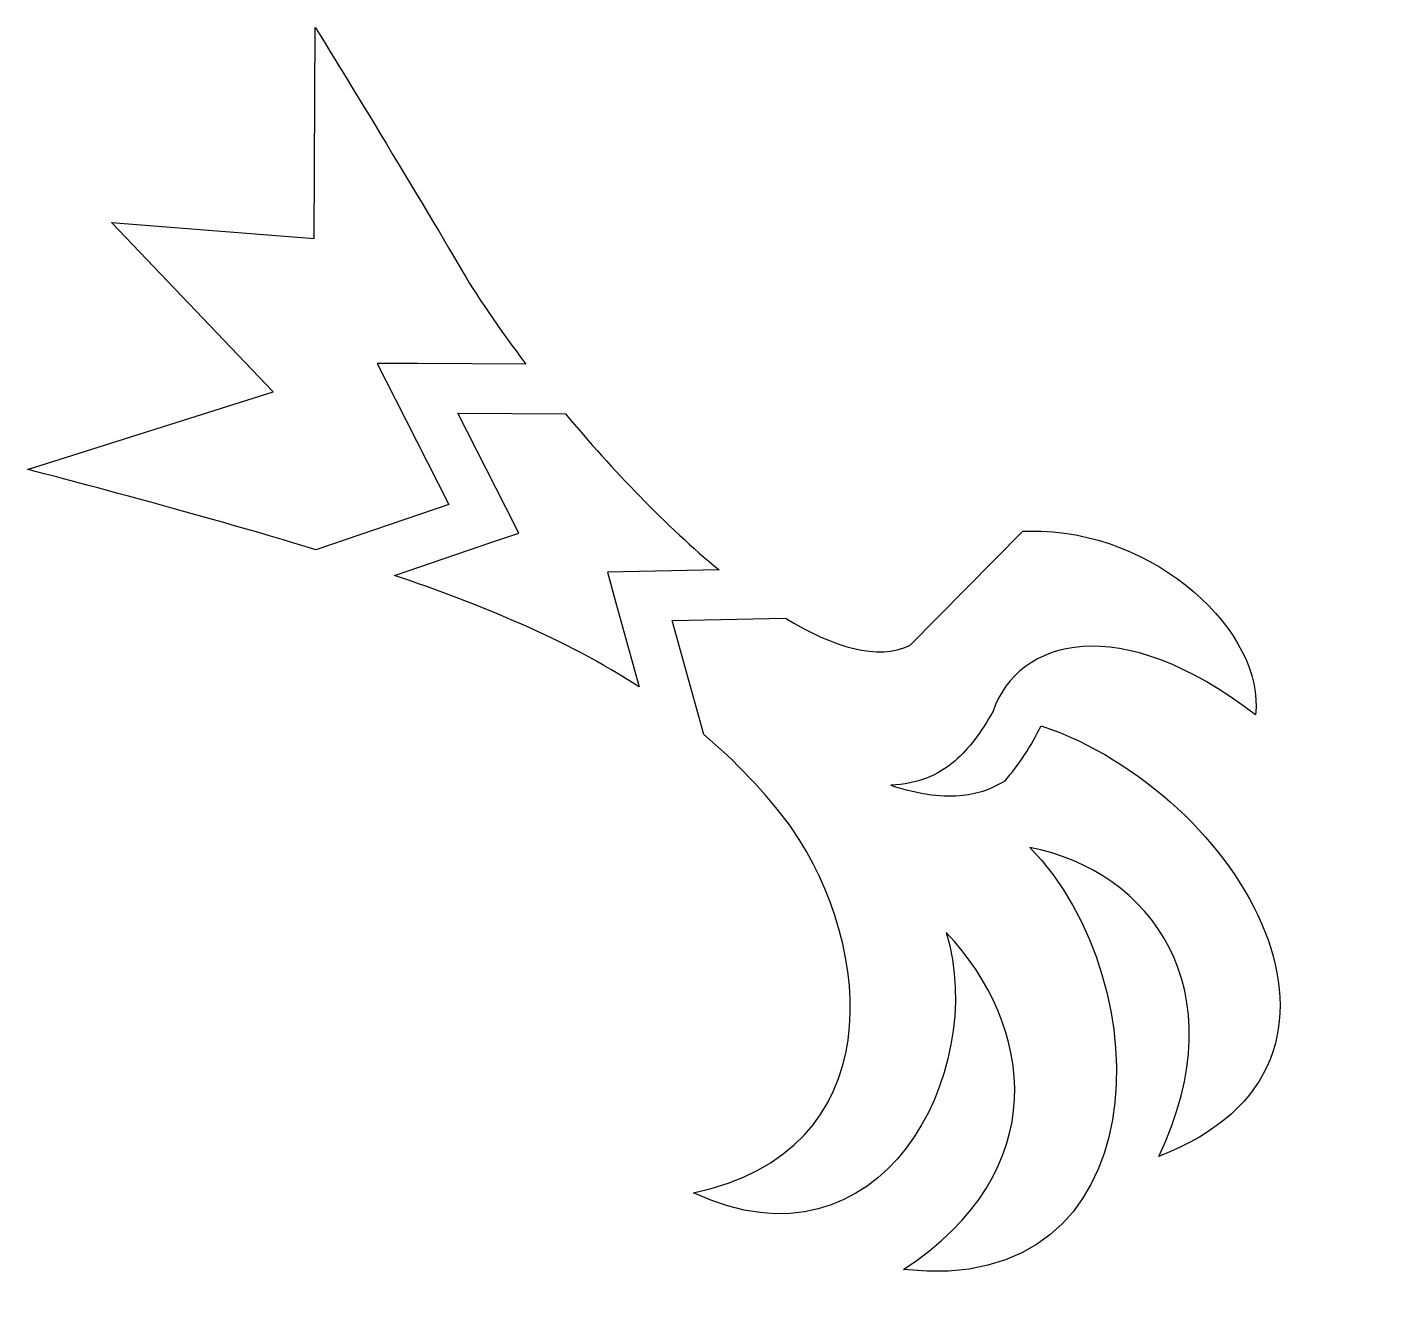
# Model space of a CAD drawing. Header units: centimetres. Extents: x -9.9 to 11.9, y -10.4 to 9.9.
import ezdxf

# ---------------------------------------------------------------- set-up
doc = ezdxf.new("R2010")
doc.units = ezdxf.units.CM
doc.header["$MEASUREMENT"] = 0
doc.layers.add('Layer 1', color=7, linetype='Continuous')

msp = doc.modelspace()

# ---------------------------------------------------------------- linework, layer by layer
at = {"layer": 'Layer 1'}
for points, knots in [([(-5.33425, 9.89893), (-5.33425, 9.89893), (-5.35137, 6.5373), (-5.35137, 6.5373), (-5.35137, 6.5373), (-5.35137, 6.5373), (-8.58118, 6.79305), (-8.58118, 6.79305), (-8.58118, 6.79305), (-8.58118, 6.79305), (-6.00497, 4.09303), (-6.00497, 4.09303), (-6.00497, 4.09303), (-6.00497, 4.09303), (-9.92263, 2.85692), (-9.92263, 2.85692), (-9.92263, 2.85692), (-9.92263, 2.85692), (-7.15675, 2.14314), (-5.32371, 1.57607), (-5.32371, 1.57607), (-5.32371, 1.57607), (-3.20603, 2.29689), (-3.20603, 2.29689), (-3.20603, 2.29689), (-3.20603, 2.29689), (-4.05601, 3.97037), (-4.05601, 3.97037), (-4.05601, 3.97037), (-4.05601, 3.97037), (-4.34857, 4.54622), (-4.34857, 4.54622), (-4.34857, 4.54622), (-4.34857, 4.54622), (-3.70285, 4.54361), (-3.70285, 4.54361), (-3.70285, 4.54361), (-3.70285, 4.54361), (-1.97793, 4.53568), (-1.97793, 4.53568), (-1.97793, 4.53568), (-2.40572, 5.0982), (-2.77221, 5.63685), (-3.04141, 6.09986), (-3.04141, 6.09986), (-3.81544, 7.43151), (-5.33425, 9.89893), (-5.33425, 9.89893)], [0, 0, 0, 0, 0.07692308, 0.07692308, 0.07692308, 0.07692308, 0.15384615, 0.15384615, 0.15384615, 0.15384615, 0.23076923, 0.23076923, 0.23076923, 0.23076923, 0.30769231, 0.30769231, 0.30769231, 0.30769231, 0.38461538, 0.38461538, 0.38461538, 0.38461538, 0.46153846, 0.46153846, 0.46153846, 0.46153846, 0.53846154, 0.53846154, 0.53846154, 0.53846154, 0.61538462, 0.61538462, 0.61538462, 0.61538462, 0.69230769, 0.69230769, 0.69230769, 0.69230769, 0.76923077, 0.76923077, 0.76923077, 0.76923077, 0.84615385, 0.84615385, 0.84615385, 0.84615385, 1, 1, 1, 1]), ([(-3.06114, 3.75295), (-3.06114, 3.75295), (-2.29685, 2.24806), (-2.29685, 2.24806), (-2.29685, 2.24806), (-2.29685, 2.24806), (-2.09124, 1.84354), (-2.09124, 1.84354), (-2.09124, 1.84354), (-2.09124, 1.84354), (-2.5222, 1.69722), (-2.5222, 1.69722), (-2.5222, 1.69722), (-2.5222, 1.69722), (-4.0744, 1.16886), (-4.0744, 1.16886), (-4.0744, 1.16886), (-2.69466, 0.6989), (-1.35866, 0.15894), (-0.17133, -0.60882), (-0.17133, -0.60882), (-0.17133, -0.60882), (-0.54283, 0.73128), (-0.54283, 0.73128), (-0.54283, 0.73128), (-0.54283, 0.73128), (-0.67861, 1.22152), (-0.67861, 1.22152), (-0.67861, 1.22152), (-0.67861, 1.22152), (-0.16994, 1.23071), (-0.16994, 1.23071), (-0.16994, 1.23071), (-0.16994, 1.23071), (1.10033, 1.25441), (1.10033, 1.25441), (1.10033, 1.25441), (0.25992, 1.95018), (-0.60039, 2.84667), (-1.34807, 3.74359), (-1.34807, 3.74359), (-1.34807, 3.74359), (-3.0611, 3.75287), (-3.0611, 3.75287), (-3.0611, 3.75287), (-3.0611, 3.75287), (-3.06114, 3.75295), (-3.06114, 3.75295)], [0, 0, 0, 0, 0.07692308, 0.07692308, 0.07692308, 0.07692308, 0.15384615, 0.15384615, 0.15384615, 0.15384615, 0.23076923, 0.23076923, 0.23076923, 0.23076923, 0.30769231, 0.30769231, 0.30769231, 0.30769231, 0.38461538, 0.38461538, 0.38461538, 0.38461538, 0.46153846, 0.46153846, 0.46153846, 0.46153846, 0.53846154, 0.53846154, 0.53846154, 0.53846154, 0.61538462, 0.61538462, 0.61538462, 0.61538462, 0.69230769, 0.69230769, 0.69230769, 0.69230769, 0.76923077, 0.76923077, 0.76923077, 0.76923077, 0.84615385, 0.84615385, 0.84615385, 0.84615385, 1, 1, 1, 1]), ([(6.04187, 1.87521), (6.00965, 1.87462), (5.9768, 1.87394), (5.94446, 1.87251), (5.94446, 1.87251), (5.94446, 1.87251), (4.14039, 0.05271), (4.14039, 0.05271), (4.14039, 0.05271), (3.63155, -0.18849), (2.93198, 0.01619), (2.16115, 0.4862), (2.16115, 0.4862), (2.16115, 0.4862), (0.35189, 0.45204), (0.35189, 0.45204), (0.35189, 0.45204), (0.35189, 0.45204), (0.85664, -1.3678), (0.85664, -1.3678), (0.85664, -1.3678), (1.36067, -1.79306), (1.82692, -2.2761), (2.24418, -2.83449), (2.24418, -2.83449), (2.24448, -2.83491), (2.24502, -2.83525), (2.24545, -2.83576), (2.24545, -2.83576), (2.24545, -2.83576), (2.25726, -2.85288), (2.25726, -2.85288), (2.25726, -2.85288), (3.57994, -4.78367), (3.85555, -8.00273), (0.69051, -8.66945), (0.69051, -8.66945), (3.68709, -10.07094), (5.3946, -6.75418), (4.72151, -4.52118), (4.72151, -4.52118), (6.13203, -6.02459), (6.43926, -8.31566), (4.04151, -9.89228), (4.04151, -9.89228), (8.12269, -10.35453), (8.16554, -5.31832), (6.05237, -3.16522), (6.05237, -3.16522), (7.97046, -3.5368), (9.37816, -5.41235), (8.10945, -8.0896), (8.10945, -8.0896), (11.94631, -6.61132), (9.40835, -2.30146), (6.23559, -1.22676), (6.23559, -1.22676), (6.06869, -1.55449), (5.88155, -1.85021), (5.65839, -2.10301), (5.65839, -2.10301), (5.4276, -2.24807), (5.19395, -2.31777), (4.93365, -2.33894), (4.93365, -2.33894), (4.61558, -2.36475), (4.25044, -2.30816), (3.83602, -2.1768), (3.83602, -2.1768), (4.27275, -2.15403), (4.58281, -2.02204), (4.86112, -1.78548), (4.86112, -1.78548), (5.0825, -1.59728), (5.28238, -1.33175), (5.46733, -0.99483), (5.46733, -0.99483), (5.86472, 0.15408), (7.48625, 0.61809), (9.64989, -1.05408), (9.64989, -1.05408), (9.80886, 0.23601), (8.07395, 1.90894), (6.04187, 1.87533), (6.04187, 1.87533), (6.04187, 1.87533), (6.04187, 1.87521), (6.04187, 1.87521)], [0, 0, 0, 0, 0.04347826, 0.04347826, 0.04347826, 0.04347826, 0.08695652, 0.08695652, 0.08695652, 0.08695652, 0.13043478, 0.13043478, 0.13043478, 0.13043478, 0.17391304, 0.17391304, 0.17391304, 0.17391304, 0.2173913, 0.2173913, 0.2173913, 0.2173913, 0.26086957, 0.26086957, 0.26086957, 0.26086957, 0.30434783, 0.30434783, 0.30434783, 0.30434783, 0.34782609, 0.34782609, 0.34782609, 0.34782609, 0.39130435, 0.39130435, 0.39130435, 0.39130435, 0.43478261, 0.43478261, 0.43478261, 0.43478261, 0.47826087, 0.47826087, 0.47826087, 0.47826087, 0.52173913, 0.52173913, 0.52173913, 0.52173913, 0.56521739, 0.56521739, 0.56521739, 0.56521739, 0.60869565, 0.60869565, 0.60869565, 0.60869565, 0.65217391, 0.65217391, 0.65217391, 0.65217391, 0.69565217, 0.69565217, 0.69565217, 0.69565217, 0.73913043, 0.73913043, 0.73913043, 0.73913043, 0.7826087, 0.7826087, 0.7826087, 0.7826087, 0.82608696, 0.82608696, 0.82608696, 0.82608696, 0.86956522, 0.86956522, 0.86956522, 0.86956522, 0.91304348, 0.91304348, 0.91304348, 0.91304348, 1, 1, 1, 1])]:
    msp.add_open_spline(points, degree=3, knots=knots, dxfattribs=at)

doc.saveas('drawing.dxf')
